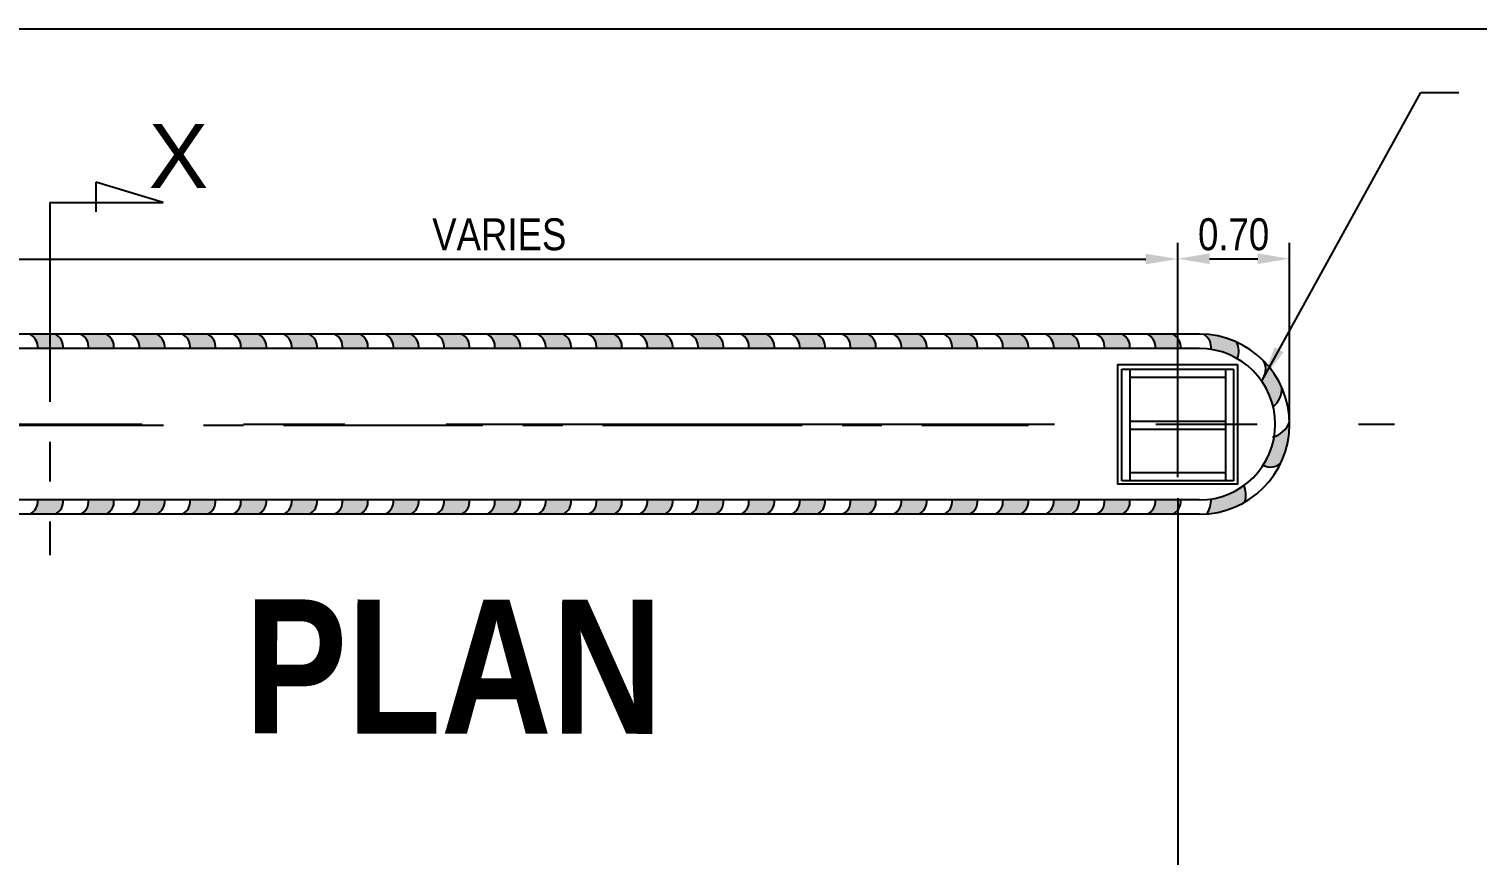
# Model space of a CAD drawing. Header units: millimetres. Extents: x 2148 to 2681, y 758 to 986.
# Drawn here: x 2252.55 to 2261.62, y 774.01 to 779.19 of the extents above; entities that cross this region are included whole.
import ezdxf

# ---------------------------------------------------------------- set-up
doc = ezdxf.new("R2010")
doc.units = ezdxf.units.MM
doc.linetypes.add('CENTER', pattern=[2, 1.25, -0.25, 0.25, -0.25])
doc.linetypes.add('CENTER2', pattern=[28.575, 19.05, -3.175, 3.175, -3.175])
for name, color, linetype in [('4', 4, 'Continuous'), ('4CO', 4, 'Continuous'), ('cladding', 2, 'Continuous'), ('COL-IN', 2, 'Continuous'), ('D', 1, 'Continuous'), ('FIXTURE', 1, 'Continuous'), ('S_GRID LINES', 252, 'Continuous')]:
    doc.layers.add(name, color=color, linetype=linetype)
doc.styles.add('ARIAL', font='arial.ttf')
doc.styles.add('ARIALNW', font='ARIALN.TTF')
doc.styles.add('ROMANT', font='romant__.ttf')
doc.dimstyles.new('DIM 100', dxfattribs={"dimtxt": 0.2, "dimasz": 0.2, "dimexe": 0.1, "dimexo": 0, "dimgap": 0.05, "dimtad": 1, "dimzin": 0, "dimdsep": 46, "dimtxsty": 'ARIALNW', "dimcen": 0.09, "dimclrd": 6, "dimclre": 6, "dimclrt": 13, "dimadec": 0, "dimazin": 0, "dimtfac": 1, "dimtofl": 0, "dimtmove": 2, "dimatfit": 3, "dimfxl": 1, "dimtolj": 1, "dimtzin": 0, "dimarcsym": 0})
doc.dimstyles.new('DIM 200', dxfattribs={"dimtxt": 0.36, "dimasz": 0.35, "dimexe": 0.1, "dimexo": 0, "dimgap": 0.08, "dimtad": 1, "dimlfac": 2, "dimrnd": 0.005, "dimzin": 1, "dimdsep": 46, "dimtxsty": 'ARIALNW', "dimcen": 0.09, "dimclrd": 6, "dimclre": 6, "dimclrt": 13, "dimadec": 0, "dimazin": 0, "dimtfac": 1, "dimtofl": 0, "dimtmove": 2, "dimatfit": 3, "dimfxl": 1, "dimtolj": 1, "dimtzin": 0, "dimarcsym": 0})

# ---------------------------------------------------------------- blocks, each defined once
blk = doc.blocks.new('*D2440')
at = {"layer": 'Defpoints', "color": 0, "transparency": 16777216}
for p in [(2259.742, 777.7498), (2251.242, 776.3833, 0), (2259.742, 776.3833, 0)]:
    blk.add_point(p, dxfattribs=at)
at = {"layer": 'FIXTURE', "color": 6, "lineweight": -2, "transparency": 16777216}
for p, q in [((2251.242, 776.3833), (2251.242, 777.8498)), ((2259.742, 776.3833), (2259.742, 777.8498)), ((2251.442, 777.7498), (2259.542, 777.7498))]:
    blk.add_line(p, q, dxfattribs=at)
at = {"layer": 'FIXTURE', "color": 6, "transparency": 16777216}
for points in [[(2251.442, 777.7831), (2251.442, 777.7165), (2251.242, 777.7498)], [(2259.542, 777.7831), (2259.542, 777.7165), (2259.742, 777.7498)]]:
    blk.add_solid(points, dxfattribs=at)
at = {"layer": 'FIXTURE', "color": 13, "transparency": 16777216, "insert": (2255.492, 777.9033), "char_height": 0.2, "attachment_point": 5, "style": 'ARIALNW'}
blk.add_mtext('\\A1;VARIES', dxfattribs=at)
blk = doc.blocks.new('*D2442')
at = {"layer": 'Defpoints', "color": 0, "transparency": 16777216}
for p in [(2260.4433, 777.7516), (2259.742, 777.2789, 0), (2260.4433, 776.7098, 0)]:
    blk.add_point(p, dxfattribs=at)
at = {"layer": 'FIXTURE', "color": 6, "lineweight": -2, "transparency": 16777216}
for p, q in [((2259.742, 777.2789), (2259.742, 777.8516)), ((2260.4433, 776.7098), (2260.4433, 777.8516)), ((2259.942, 777.7516), (2260.2433, 777.7516))]:
    blk.add_line(p, q, dxfattribs=at)
at = {"layer": 'FIXTURE', "color": 6, "transparency": 16777216}
for points in [[(2259.942, 777.7849), (2259.942, 777.7183), (2259.742, 777.7516)], [(2260.2433, 777.7849), (2260.2433, 777.7183), (2260.4433, 777.7516)]]:
    blk.add_solid(points, dxfattribs=at)
at = {"layer": 'FIXTURE', "color": 13, "transparency": 16777216, "insert": (2260.0926, 777.9037), "char_height": 0.2, "attachment_point": 5, "style": 'ARIALNW'}
blk.add_mtext('\\A1;0.70', dxfattribs=at)

msp = doc.modelspace()

# ---------------------------------------------------------------- hatches: boundary and pattern name
at = {"layer": 'FIXTURE'}
h = msp.add_hatch(dxfattribs=at)
h.set_pattern_fill('DOTS', color=256, scale=0.001, angle=35, style=0)
h.set_pattern_definition([(325, (-865.553927, 1963.2539677), (-0.00026035065755, -0.0017556801667), [0, -0.0015875])])
h.paths.add_polyline_path([(2252.7595403, 777.1888723), (2252.6004135, 777.1888723, 0.322111354), (2252.5491295, 777.2788723), (2252.7082563, 777.2788723, -0.322111354)])
h = msp.add_hatch(dxfattribs=at)
h.set_pattern_fill('DOTS', color=256, scale=0.001, angle=35, style=0)
h.set_pattern_definition([(325, (-865.2356734, 1963.2539677), (-0.00026035065755, -0.0017556801667), [0, -0.0015875])])
h.paths.add_polyline_path([(2253.0777939, 777.1888723), (2252.9186671, 777.1888723, 0.322111354), (2252.8673831, 777.2788723), (2253.02651, 777.2788723, -0.322111354)])
h = msp.add_hatch(dxfattribs=at)
h.set_pattern_fill('DOTS', color=256, scale=0.001, angle=35, style=0)
h.set_pattern_definition([(325, (-864.9174198, 1963.2539677), (-0.00026035065755, -0.0017556801667), [0, -0.0015875])])
h.paths.add_polyline_path([(2253.3960476, 777.1888723), (2253.2369208, 777.1888723, 0.322111354), (2253.1856368, 777.2788723), (2253.3447636, 777.2788723, -0.322111354)])
h = msp.add_hatch(dxfattribs=at)
h.set_pattern_fill('DOTS', color=256, scale=0.001, angle=35, style=0)
h.set_pattern_definition([(325, (-864.5991662, 1963.2539677), (-0.00026035065755, -0.0017556801667), [0, -0.0015875])])
h.paths.add_polyline_path([(2253.7143012, 777.1888723), (2253.5551744, 777.1888723, 0.322111354), (2253.5038904, 777.2788723), (2253.6630172, 777.2788723, -0.322111354)])
h = msp.add_hatch(dxfattribs=at)
h.set_pattern_fill('DOTS', color=256, scale=0.001, angle=35, style=0)
h.set_pattern_definition([(325, (-864.2809126, 1963.2539677), (-0.00026035065755, -0.0017556801667), [0, -0.0015875])])
h.paths.add_polyline_path([(2254.0325548, 777.1888723), (2253.873428, 777.1888723, 0.322111354), (2253.822144, 777.2788723), (2253.9812708, 777.2788723, -0.322111354)])
h = msp.add_hatch(dxfattribs=at)
h.set_pattern_fill('DOTS', color=256, scale=0.001, angle=35, style=0)
h.set_pattern_definition([(325, (-863.962659, 1963.2539677), (-0.00026035065755, -0.0017556801667), [0, -0.0015875])])
h.paths.add_polyline_path([(2254.3508084, 777.1888723), (2254.1916816, 777.1888723, 0.322111354), (2254.1403976, 777.2788723), (2254.2995244, 777.2788723, -0.322111354)])
h = msp.add_hatch(dxfattribs=at)
h.set_pattern_fill('DOTS', color=256, scale=0.001, angle=35, style=0)
h.set_pattern_definition([(325, (-863.6444053, 1963.2539677), (-0.00026035065755, -0.0017556801667), [0, -0.0015875])])
h.paths.add_polyline_path([(2254.669062, 777.1888723), (2254.5099352, 777.1888723, 0.322111354), (2254.4586512, 777.2788723), (2254.6177781, 777.2788723, -0.322111354)])
h = msp.add_hatch(dxfattribs=at)
h.set_pattern_fill('DOTS', color=256, scale=0.001, angle=35, style=0)
h.set_pattern_definition([(325, (-863.3261517, 1963.2539677), (-0.00026035065755, -0.0017556801667), [0, -0.0015875])])
h.paths.add_polyline_path([(2254.9873157, 777.1888723), (2254.8281889, 777.1888723, 0.322111354), (2254.7769049, 777.2788723), (2254.9360317, 777.2788723, -0.322111354)])
h = msp.add_hatch(dxfattribs=at)
h.set_pattern_fill('DOTS', color=256, scale=0.001, angle=35, style=0)
h.set_pattern_definition([(325, (-863.007898, 1963.2539677), (-0.00026035065755, -0.0017556801667), [0, -0.0015875])])
h.paths.add_polyline_path([(2255.3055693, 777.1888723), (2255.1464425, 777.1888723, 0.322111354), (2255.0951585, 777.2788723), (2255.2542853, 777.2788723, -0.322111354)])
h = msp.add_hatch(dxfattribs=at)
h.set_pattern_fill('DOTS', color=256, scale=0.001, angle=35, style=0)
h.set_pattern_definition([(325, (-862.6896445, 1963.2539677), (-0.00026035065755, -0.0017556801667), [0, -0.0015875])])
h.paths.add_polyline_path([(2255.6238229, 777.1888723), (2255.4646961, 777.1888723, 0.322111354), (2255.4134121, 777.2788723), (2255.5725389, 777.2788723, -0.322111354)])
h = msp.add_hatch(dxfattribs=at)
h.set_pattern_fill('DOTS', color=256, scale=0.001, angle=35, style=0)
h.set_pattern_definition([(325, (-862.3713908, 1963.2539677), (-0.00026035065755, -0.0017556801667), [0, -0.0015875])])
h.paths.add_polyline_path([(2255.9420765, 777.1888723), (2255.7829497, 777.1888723, 0.322111354), (2255.7316657, 777.2788723), (2255.8907925, 777.2788723, -0.322111354)])
h = msp.add_hatch(dxfattribs=at)
h.set_pattern_fill('DOTS', color=256, scale=0.001, angle=35, style=0)
h.set_pattern_definition([(325, (-862.0531372, 1963.2539677), (-0.00026035065755, -0.0017556801667), [0, -0.0015875])])
h.paths.add_polyline_path([(2256.2603302, 777.1888723), (2256.1012033, 777.1888723, 0.322111354), (2256.0499194, 777.2788723), (2256.2090462, 777.2788723, -0.322111354)])
h = msp.add_hatch(dxfattribs=at)
h.set_pattern_fill('DOTS', color=256, scale=0.001, angle=35, style=0)
h.set_pattern_definition([(325, (-861.7348836, 1963.2539677), (-0.00026035065755, -0.0017556801667), [0, -0.0015875])])
h.paths.add_polyline_path([(2256.5785838, 777.1888723), (2256.419457, 777.1888723, 0.322111354), (2256.368173, 777.2788723), (2256.5272998, 777.2788723, -0.322111354)])
h = msp.add_hatch(dxfattribs=at)
h.set_pattern_fill('DOTS', color=256, scale=0.001, angle=35, style=0)
h.set_pattern_definition([(325, (-861.41663, 1963.2539677), (-0.00026035065755, -0.0017556801667), [0, -0.0015875])])
h.paths.add_polyline_path([(2256.8968374, 777.1888723), (2256.7377106, 777.1888723, 0.322111354), (2256.6864266, 777.2788723), (2256.8455534, 777.2788723, -0.322111354)])
h = msp.add_hatch(dxfattribs=at)
h.set_pattern_fill('DOTS', color=256, scale=0.001, angle=35, style=0)
h.set_pattern_definition([(325, (-861.0983763, 1963.2539677), (-0.00026035065755, -0.0017556801667), [0, -0.0015875])])
h.paths.add_polyline_path([(2257.215091, 777.1888723), (2257.0559642, 777.1888723, 0.322111354), (2257.0046802, 777.2788723), (2257.163807, 777.2788723, -0.322111354)])
h = msp.add_hatch(dxfattribs=at)
h.set_pattern_fill('DOTS', color=256, scale=0.001, angle=35, style=0)
h.set_pattern_definition([(325, (-860.7801227, 1963.2539677), (-0.00026035065755, -0.0017556801667), [0, -0.0015875])])
h.paths.add_polyline_path([(2257.5333446, 777.1888723), (2257.3742178, 777.1888723, 0.322111354), (2257.3229338, 777.2788723), (2257.4820606, 777.2788723, -0.322111354)])
h = msp.add_hatch(dxfattribs=at)
h.set_pattern_fill('DOTS', color=256, scale=0.001, angle=35, style=0)
h.set_pattern_definition([(325, (-860.4618691, 1963.2539677), (-0.00026035065755, -0.0017556801667), [0, -0.0015875])])
h.paths.add_polyline_path([(2257.8515983, 777.1888723), (2257.6924714, 777.1888723, 0.322111354), (2257.6411875, 777.2788723), (2257.8003143, 777.2788723, -0.322111354)])
h = msp.add_hatch(dxfattribs=at)
h.set_pattern_fill('DOTS', color=256, scale=0.001, angle=35, style=0)
h.set_pattern_definition([(325, (-860.1436155, 1963.2539677), (-0.00026035065755, -0.0017556801667), [0, -0.0015875])])
h.paths.add_polyline_path([(2258.1698519, 777.1888723), (2258.0107251, 777.1888723, 0.322111354), (2257.9594411, 777.2788723), (2258.1185679, 777.2788723, -0.322111354)])
h = msp.add_hatch(dxfattribs=at)
h.set_pattern_fill('DOTS', color=256, scale=0.001, angle=35, style=0)
h.set_pattern_definition([(325, (-859.8253619, 1963.2539677), (-0.00026035065755, -0.0017556801667), [0, -0.0015875])])
h.paths.add_polyline_path([(2258.4881055, 777.1888723), (2258.3289787, 777.1888723, 0.322111354), (2258.2776947, 777.2788723), (2258.4368215, 777.2788723, -0.322111354)])
h = msp.add_hatch(dxfattribs=at)
h.set_pattern_fill('DOTS', color=256, scale=0.001, angle=35, style=0)
h.set_pattern_definition([(325, (-859.5071082, 1963.2539677), (-0.00026035065755, -0.0017556801667), [0, -0.0015875])])
h.paths.add_polyline_path([(2258.8063591, 777.1888723), (2258.6472323, 777.1888723, 0.322111354), (2258.5959483, 777.2788723), (2258.7550751, 777.2788723, -0.322111354)])
h = msp.add_hatch(dxfattribs=at)
h.set_pattern_fill('DOTS', color=256, scale=0.001, angle=35, style=0)
h.set_pattern_definition([(325, (-859.1888546, 1963.2539677), (-0.00026035065755, -0.0017556801667), [0, -0.0015875])])
h.paths.add_polyline_path([(2259.1246127, 777.1888723), (2258.9654859, 777.1888723, 0.322111354), (2258.9142019, 777.2788723), (2259.0733288, 777.2788723, -0.322111354)])
h = msp.add_hatch(dxfattribs=at)
h.set_pattern_fill('DOTS', color=256, scale=0.001, angle=35, style=0)
h.set_pattern_definition([(325, (-858.870601, 1963.2539677), (-0.00026035065755, -0.0017556801667), [0, -0.0015875])])
h.paths.add_polyline_path([(2259.4428664, 777.1888723), (2259.2837396, 777.1888723, 0.322111354), (2259.2324556, 777.2788723), (2259.3915824, 777.2788723, -0.322111354)])
h = msp.add_hatch(dxfattribs=at)
h.set_pattern_fill('DOTS', color=256, scale=0.001, angle=35, style=0)
h.set_pattern_definition([(325, (-858.5523474, 1963.2539677), (-0.00026035065755, -0.0017556801667), [0, -0.0015875])])
h.paths.add_polyline_path([(2259.76112, 777.1888723), (2259.6019932, 777.1888723, 0.322111354), (2259.5507092, 777.2788723), (2259.709836, 777.2788723, -0.322111354)])
h = msp.add_hatch(dxfattribs=at)
h.set_pattern_fill('DOTS', color=256, scale=0.001, angle=35, style=0)
h.set_pattern_definition([(35, (-866.302841, -410.0944819), (-0.00026035065755, 0.0017556801667), [0, -0.0015875])])
h.paths.add_polyline_path([(2260.0204032, 777.2608573), (2259.956359, 777.273538), (2259.9055937, 777.2782429), (2259.9329952, 777.2543032), (2259.9447643, 777.2334762), (2259.9511708, 777.2002047), (2259.9496153, 777.1835816, -0.106566514), (2260.1154953, 777.1268845), (2260.1232138, 777.1520976), (2260.1240539, 777.1900324), (2260.1114554, 777.2287528), (2260.0705473, 777.2453535)])
h = msp.add_hatch(dxfattribs=at)
h.set_pattern_fill('DOTS', color=256, scale=0.001, angle=35, style=0)
h.set_pattern_definition([(35, (-867.0018503, -409.8249674), (-0.00026035065755, 0.0017556801667), [0, -0.0015875])])
h.paths.add_polyline_path([(2260.3585336, 777.0120112), (2260.3244247, 777.061005), (2260.2802681, 777.1113092), (2260.2921589, 777.0755603), (2260.2893516, 777.0284325), (2260.2673908, 776.9866083, -0.114634), (2260.3405278, 776.8239922), (2260.3750006, 776.8630615), (2260.3903027, 776.9001379), (2260.3941611, 776.9448704)])
h = msp.add_hatch(dxfattribs=at)
h.set_pattern_fill('DOTS', color=256, scale=0.001, angle=35, style=0)
h.set_pattern_definition([(35, (-867.0018503, -409.8249674), (-0.00026035065755, 0.0017556801667), [0, -0.0015875])])
h.paths.add_polyline_path([(2260.4146136, 776.5368), (2260.4368764, 776.6294659), (2260.4432997, 776.7296786), (2260.4194972, 776.686885), (2260.3869378, 776.6563972), (2260.3461759, 776.6365054, -0.118165494), (2260.2782389, 776.4588024), (2260.315805, 776.4465862), (2260.356918, 776.4518173), (2260.3880787, 776.4709822)])
h = msp.add_hatch(dxfattribs=at)
h.set_pattern_fill('DOTS', color=256, scale=0.001, angle=35, style=0)
h.set_pattern_definition([(35, (-867.0018503, -409.8249674), (-0.00026035065755, 0.0017556801667), [0, -0.0015875])])
h.paths.add_polyline_path([(2260.1342812, 776.2111907), (2260.1635763, 776.2271582), (2260.1688961, 776.2692027), (2260.1630228, 776.3133434), (2260.1573979, 776.3304378, -0.097170491), (2259.9507824, 776.245596), (2259.9489836, 776.2124766), (2259.9415902, 776.1855557), (2259.9231759, 776.1518638), (2259.9772067, 776.1587476), (2260.0591021, 776.1796543)])
h = msp.add_hatch(dxfattribs=at)
h.set_pattern_fill('DOTS', color=256, scale=0.001, angle=35, style=0)
h.set_pattern_definition([(35, (-865.553927, -409.8249674), (-0.00026035065755, 0.0017556801667), [0, -0.0015875])])
h.paths.add_polyline_path([(2252.7595403, 776.240128), (2252.6004135, 776.240128, -0.322111354), (2252.5491295, 776.150128), (2252.7082563, 776.150128, 0.322111354)])
h = msp.add_hatch(dxfattribs=at)
h.set_pattern_fill('DOTS', color=256, scale=0.001, angle=35, style=0)
h.set_pattern_definition([(35, (-865.2356734, -409.8249674), (-0.00026035065755, 0.0017556801667), [0, -0.0015875])])
h.paths.add_polyline_path([(2253.0777939, 776.240128), (2252.9186671, 776.240128, -0.322111354), (2252.8673831, 776.150128), (2253.02651, 776.150128, 0.322111354)])
h = msp.add_hatch(dxfattribs=at)
h.set_pattern_fill('DOTS', color=256, scale=0.001, angle=35, style=0)
h.set_pattern_definition([(35, (-864.9174198, -409.8249674), (-0.00026035065755, 0.0017556801667), [0, -0.0015875])])
h.paths.add_polyline_path([(2253.3960476, 776.240128), (2253.2369208, 776.240128, -0.322111354), (2253.1856368, 776.150128), (2253.3447636, 776.150128, 0.322111354)])
h = msp.add_hatch(dxfattribs=at)
h.set_pattern_fill('DOTS', color=256, scale=0.001, angle=35, style=0)
h.set_pattern_definition([(35, (-864.5991662, -409.8249674), (-0.00026035065755, 0.0017556801667), [0, -0.0015875])])
h.paths.add_polyline_path([(2253.7143012, 776.240128), (2253.5551744, 776.240128, -0.322111354), (2253.5038904, 776.150128), (2253.6630172, 776.150128, 0.322111354)])
h = msp.add_hatch(dxfattribs=at)
h.set_pattern_fill('DOTS', color=256, scale=0.001, angle=35, style=0)
h.set_pattern_definition([(35, (-864.2809126, -409.8249674), (-0.00026035065755, 0.0017556801667), [0, -0.0015875])])
h.paths.add_polyline_path([(2254.0325548, 776.240128), (2253.873428, 776.240128, -0.322111354), (2253.822144, 776.150128), (2253.9812708, 776.150128, 0.322111354)])
h = msp.add_hatch(dxfattribs=at)
h.set_pattern_fill('DOTS', color=256, scale=0.001, angle=35, style=0)
h.set_pattern_definition([(35, (-863.962659, -409.8249674), (-0.00026035065755, 0.0017556801667), [0, -0.0015875])])
h.paths.add_polyline_path([(2254.3508084, 776.240128), (2254.1916816, 776.240128, -0.322111354), (2254.1403976, 776.150128), (2254.2995244, 776.150128, 0.322111354)])
h = msp.add_hatch(dxfattribs=at)
h.set_pattern_fill('DOTS', color=256, scale=0.001, angle=35, style=0)
h.set_pattern_definition([(35, (-863.6444053, -409.8249674), (-0.00026035065755, 0.0017556801667), [0, -0.0015875])])
h.paths.add_polyline_path([(2254.669062, 776.240128), (2254.5099352, 776.240128, -0.322111354), (2254.4586512, 776.150128), (2254.6177781, 776.150128, 0.322111354)])
h = msp.add_hatch(dxfattribs=at)
h.set_pattern_fill('DOTS', color=256, scale=0.001, angle=35, style=0)
h.set_pattern_definition([(35, (-863.3261517, -409.8249674), (-0.00026035065755, 0.0017556801667), [0, -0.0015875])])
h.paths.add_polyline_path([(2254.9873157, 776.240128), (2254.8281889, 776.240128, -0.322111354), (2254.7769049, 776.150128), (2254.9360317, 776.150128, 0.322111354)])
h = msp.add_hatch(dxfattribs=at)
h.set_pattern_fill('DOTS', color=256, scale=0.001, angle=35, style=0)
h.set_pattern_definition([(35, (-863.007898, -409.8249674), (-0.00026035065755, 0.0017556801667), [0, -0.0015875])])
h.paths.add_polyline_path([(2255.3055693, 776.240128), (2255.1464425, 776.240128, -0.322111354), (2255.0951585, 776.150128), (2255.2542853, 776.150128, 0.322111354)])
h = msp.add_hatch(dxfattribs=at)
h.set_pattern_fill('DOTS', color=256, scale=0.001, angle=35, style=0)
h.set_pattern_definition([(35, (-862.6896445, -409.8249674), (-0.00026035065755, 0.0017556801667), [0, -0.0015875])])
h.paths.add_polyline_path([(2255.6238229, 776.240128), (2255.4646961, 776.240128, -0.322111354), (2255.4134121, 776.150128), (2255.5725389, 776.150128, 0.322111354)])
h = msp.add_hatch(dxfattribs=at)
h.set_pattern_fill('DOTS', color=256, scale=0.001, angle=35, style=0)
h.set_pattern_definition([(35, (-862.3713908, -409.8249674), (-0.00026035065755, 0.0017556801667), [0, -0.0015875])])
h.paths.add_polyline_path([(2255.9420765, 776.240128), (2255.7829497, 776.240128, -0.322111354), (2255.7316657, 776.150128), (2255.8907925, 776.150128, 0.322111354)])
h = msp.add_hatch(dxfattribs=at)
h.set_pattern_fill('DOTS', color=256, scale=0.001, angle=35, style=0)
h.set_pattern_definition([(35, (-862.0531372, -409.8249674), (-0.00026035065755, 0.0017556801667), [0, -0.0015875])])
h.paths.add_polyline_path([(2256.2603302, 776.240128), (2256.1012033, 776.240128, -0.322111354), (2256.0499194, 776.150128), (2256.2090462, 776.150128, 0.322111354)])
h = msp.add_hatch(dxfattribs=at)
h.set_pattern_fill('DOTS', color=256, scale=0.001, angle=35, style=0)
h.set_pattern_definition([(35, (-861.7348836, -409.8249674), (-0.00026035065755, 0.0017556801667), [0, -0.0015875])])
h.paths.add_polyline_path([(2256.5785838, 776.240128), (2256.419457, 776.240128, -0.322111354), (2256.368173, 776.150128), (2256.5272998, 776.150128, 0.322111354)])
h = msp.add_hatch(dxfattribs=at)
h.set_pattern_fill('DOTS', color=256, scale=0.001, angle=35, style=0)
h.set_pattern_definition([(35, (-861.41663, -409.8249674), (-0.00026035065755, 0.0017556801667), [0, -0.0015875])])
h.paths.add_polyline_path([(2256.8968374, 776.240128), (2256.7377106, 776.240128, -0.322111354), (2256.6864266, 776.150128), (2256.8455534, 776.150128, 0.322111354)])
h = msp.add_hatch(dxfattribs=at)
h.set_pattern_fill('DOTS', color=256, scale=0.001, angle=35, style=0)
h.set_pattern_definition([(35, (-861.0983763, -409.8249674), (-0.00026035065755, 0.0017556801667), [0, -0.0015875])])
h.paths.add_polyline_path([(2257.215091, 776.240128), (2257.0559642, 776.240128, -0.322111354), (2257.0046802, 776.150128), (2257.163807, 776.150128, 0.322111354)])
h = msp.add_hatch(dxfattribs=at)
h.set_pattern_fill('DOTS', color=256, scale=0.001, angle=35, style=0)
h.set_pattern_definition([(35, (-860.7801227, -409.8249674), (-0.00026035065755, 0.0017556801667), [0, -0.0015875])])
h.paths.add_polyline_path([(2257.5333446, 776.240128), (2257.3742178, 776.240128, -0.322111354), (2257.3229338, 776.150128), (2257.4820606, 776.150128, 0.322111354)])
h = msp.add_hatch(dxfattribs=at)
h.set_pattern_fill('DOTS', color=256, scale=0.001, angle=35, style=0)
h.set_pattern_definition([(35, (-860.4618691, -409.8249674), (-0.00026035065755, 0.0017556801667), [0, -0.0015875])])
h.paths.add_polyline_path([(2257.8515983, 776.240128), (2257.6924714, 776.240128, -0.322111354), (2257.6411875, 776.150128), (2257.8003143, 776.150128, 0.322111354)])
h = msp.add_hatch(dxfattribs=at)
h.set_pattern_fill('DOTS', color=256, scale=0.001, angle=35, style=0)
h.set_pattern_definition([(35, (-860.1436155, -409.8249674), (-0.00026035065755, 0.0017556801667), [0, -0.0015875])])
h.paths.add_polyline_path([(2258.1698519, 776.240128), (2258.0107251, 776.240128, -0.322111354), (2257.9594411, 776.150128), (2258.1185679, 776.150128, 0.322111354)])
h = msp.add_hatch(dxfattribs=at)
h.set_pattern_fill('DOTS', color=256, scale=0.001, angle=35, style=0)
h.set_pattern_definition([(35, (-859.8253619, -409.8249674), (-0.00026035065755, 0.0017556801667), [0, -0.0015875])])
h.paths.add_polyline_path([(2258.4881055, 776.240128), (2258.3289787, 776.240128, -0.322111354), (2258.2776947, 776.150128), (2258.4368215, 776.150128, 0.322111354)])
h = msp.add_hatch(dxfattribs=at)
h.set_pattern_fill('DOTS', color=256, scale=0.001, angle=35, style=0)
h.set_pattern_definition([(35, (-859.5071082, -409.8249674), (-0.00026035065755, 0.0017556801667), [0, -0.0015875])])
h.paths.add_polyline_path([(2258.8063591, 776.240128), (2258.6472323, 776.240128, -0.322111354), (2258.5959483, 776.150128), (2258.7550751, 776.150128, 0.322111354)])
h = msp.add_hatch(dxfattribs=at)
h.set_pattern_fill('DOTS', color=256, scale=0.001, angle=35, style=0)
h.set_pattern_definition([(35, (-859.1888546, -409.8249674), (-0.00026035065755, 0.0017556801667), [0, -0.0015875])])
h.paths.add_polyline_path([(2259.1246127, 776.240128), (2258.9654859, 776.240128, -0.322111354), (2258.9142019, 776.150128), (2259.0733288, 776.150128, 0.322111354)])
h = msp.add_hatch(dxfattribs=at)
h.set_pattern_fill('DOTS', color=256, scale=0.001, angle=35, style=0)
h.set_pattern_definition([(35, (-858.870601, -409.8249674), (-0.00026035065755, 0.0017556801667), [0, -0.0015875])])
h.paths.add_polyline_path([(2259.4428664, 776.240128), (2259.2837396, 776.240128, -0.322111354), (2259.2324556, 776.150128), (2259.3915824, 776.150128, 0.322111354)])
h = msp.add_hatch(dxfattribs=at)
h.set_pattern_fill('DOTS', color=256, scale=0.001, angle=35, style=0)
h.set_pattern_definition([(35, (-858.5523474, -409.8249674), (-0.00026035065755, 0.0017556801667), [0, -0.0015875])])
h.paths.add_polyline_path([(2259.76112, 776.240128), (2259.6019932, 776.240128, -0.322111354), (2259.5507092, 776.150128), (2259.709836, 776.150128, 0.322111354)])

# ---------------------------------------------------------------- linework, layer by layer
at = {"layer": '4'}
msp.add_line((2247.8451459, 779.1916306, 0), (2272.8500187, 779.1916306, 0), dxfattribs=at)
at = {"layer": '4', "linetype": 'CENTER'}
for p, q in [((2252.9638377, 778.2323736, 0), (2252.9638377, 778.0462192, 0)), ((2252.6764923, 778.104929, 0), (2252.6764923, 775.8943653, 0)), ((2252.6764923, 778.104929, 0), (2253.3856245, 778.104929, 0)), ((2250.1392209, 776.7094241, 0), (2258.8073809, 776.7094241, 0))]:
    msp.add_line(p, q, dxfattribs=at)
at = {"layer": '4', "linetype": 'CENTER', "elevation": 0}
msp.add_lwpolyline([(2253.3856245, 778.104929), (2252.9638377, 778.2323736)], dxfattribs=at)
at = {"layer": 'cladding', "elevation": 0}
msp.add_lwpolyline([(2260.1169758, 777.0895002), (2260.1169758, 776.3395002), (2259.3669758, 776.3395002), (2259.3669758, 777.0895002)], close=True, dxfattribs=at)
at = {"layer": 'COL-IN'}
for p, q in [((2259.3919758, 776.3594241, 0), (2259.3919758, 777.0594241, 0)), ((2259.3919758, 777.0594241, 0), (2260.0919758, 777.0594241, 0)), ((2259.4419758, 777.0594241, 0), (2259.4419758, 776.3594241, 0)), ((2259.4419758, 777.0094241, 0), (2260.0419758, 777.0094241, 0)), ((2260.0419758, 777.0594241, 0), (2260.0419758, 776.3594241, 0)), ((2260.0919758, 777.0594241, 0), (2260.0919758, 776.3594241, 0)), ((2259.4419758, 776.7344241, 0), (2260.0419758, 776.7344241, 0)), ((2259.4419758, 776.6844241, 0), (2260.0419758, 776.6844241, 0)), ((2260.0419758, 776.4094241, 0), (2259.4419758, 776.4094241, 0)), ((2260.0919758, 776.3594241, 0), (2259.3919758, 776.3594241, 0))]:
    msp.add_line(p, q, dxfattribs=at)
at = {"layer": 'D', "ltscale": 0.5}
for p, q in [((2259.8789472, 777.2788723, 0), (2251.102384, 777.2788723, 0)), ((2259.8789648, 777.1888723, 0), (2251.1022746, 777.1888723, 0)), ((2259.8789648, 776.240128, 0), (2251.1022746, 776.240128, 0)), ((2259.8789472, 776.150128, 0), (2251.102384, 776.150128, 0))]:
    msp.add_line(p, q, dxfattribs=at)
for centre, radius, start, end in [((2259.8789472, 776.7145002, 0), 0.5643721, 270, 90), ((2259.8789648, 776.7145002, 0.0000005), 0.4743721, 270.0000001, 90.0000001)]:
    msp.add_arc(centre, radius, start, end, dxfattribs=at)
at = {"layer": 'FIXTURE'}
for centre, radius, start, end in [((2252.5121674, 777.1981991, 0), 0.0887376, 353.96676984, 65.38412619), ((2252.6712942, 777.1981991, 0), 0.0887376, 353.96676984, 65.38412619), ((2252.830421, 777.1981991, 0), 0.0887376, 353.96676984, 65.38412619), ((2252.9895478, 777.1981991, 0), 0.0887376, 353.96676984, 65.38412619), ((2253.1486747, 777.1981991, 0), 0.0887376, 353.96676984, 65.38412619), ((2253.3078015, 777.1981991, 0), 0.0887376, 353.96676984, 65.38412619), ((2253.4669283, 777.1981991, 0), 0.0887376, 353.96676984, 65.38412619), ((2253.6260551, 777.1981991, 0), 0.0887376, 353.96676984, 65.38412619), ((2253.7851819, 777.1981991, 0), 0.0887376, 353.96676984, 65.38412619), ((2253.9443087, 777.1981991, 0), 0.0887376, 353.96676984, 65.38412619), ((2254.1034355, 777.1981991, 0), 0.0887376, 353.96676984, 65.38412619), ((2254.2625623, 777.1981991, 0), 0.0887376, 353.96676984, 65.38412619), ((2254.4216891, 777.1981991, 0), 0.0887376, 353.96676984, 65.38412619), ((2254.5808159, 777.1981991, 0), 0.0887376, 353.96676984, 65.38412619), ((2254.7399428, 777.1981991, 0), 0.0887376, 353.96676984, 65.38412619), ((2254.8990696, 777.1981991, 0), 0.0887376, 353.96676984, 65.38412619), ((2255.0581964, 777.1981991, 0), 0.0887376, 353.96676984, 65.38412619), ((2255.2173232, 777.1981991, 0), 0.0887376, 353.96676984, 65.38412619), ((2255.37645, 777.1981991, 0), 0.0887376, 353.96676984, 65.38412619), ((2255.5355768, 777.1981991, 0), 0.0887376, 353.96676984, 65.38412619), ((2255.6947036, 777.1981991, 0), 0.0887376, 353.96676984, 65.38412619), ((2255.8538304, 777.1981991, 0), 0.0887376, 353.96676984, 65.38412619), ((2256.0129572, 777.1981991, 0), 0.0887376, 353.96676984, 65.38412619), ((2256.1720841, 777.1981991, 0), 0.0887376, 353.96676984, 65.38412619), ((2256.3312109, 777.1981991, 0), 0.0887376, 353.96676984, 65.38412619), ((2256.4903377, 777.1981991, 0), 0.0887376, 353.96676984, 65.38412619), ((2256.6494645, 777.1981991, 0), 0.0887376, 353.96676984, 65.38412619), ((2256.8085913, 777.1981991, 0), 0.0887376, 353.96676984, 65.38412619), ((2256.9677181, 777.1981991, 0), 0.0887376, 353.96676984, 65.38412619), ((2257.1268449, 777.1981991, 0), 0.0887376, 353.96676984, 65.38412619), ((2257.2859717, 777.1981991, 0), 0.0887376, 353.96676984, 65.38412619), ((2257.4450985, 777.1981991, 0), 0.0887376, 353.96676984, 65.38412619), ((2257.6042253, 777.1981991, 0), 0.0887376, 353.96676984, 65.38412619), ((2257.7633522, 777.1981991, 0), 0.0887376, 353.96676984, 65.38412619), ((2257.922479, 777.1981991, 0), 0.0887376, 353.96676984, 65.38412619), ((2258.0816058, 777.1981991, 0), 0.0887376, 353.96676984, 65.38412619), ((2258.2407326, 777.1981991, 0), 0.0887376, 353.96676984, 65.38412619), ((2258.3998594, 777.1981991, 0), 0.0887376, 353.96676984, 65.38412619), ((2258.5589862, 777.1981991, 0), 0.0887376, 353.96676984, 65.38412619), ((2258.718113, 777.1981991, 0), 0.0887376, 353.96676984, 65.38412619), ((2258.8772398, 777.1981991, 0), 0.0887376, 353.96676984, 65.38412619), ((2259.0363666, 777.1981991, 0), 0.0887376, 353.96676984, 65.38412619), ((2259.1954934, 777.1981991, 0), 0.0887376, 353.96676984, 65.38412619), ((2259.3546203, 777.1981991, 0), 0.0887376, 353.96676984, 65.38412619), ((2259.5137471, 777.1981991, 0), 0.0887376, 353.96676984, 65.38412619), ((2259.6728739, 777.1981991, 0), 0.0887376, 353.96676984, 65.38412619), ((2259.8615729, 777.2002047, 0.0000001), 0.0895979, 349.30798221, 60.57296236), ((2260.0078398, 777.1736294, -0.0000001), 0.117366, 336.52910174, 28.01293535), ((2260.1812434, 777.0585197, -0.0000001), 0.1122169, 320.14659562, 28.06183687), ((2260.2548235, 776.9343565, -0.0000001), 0.1397337, 307.83140558, 4.31514275), ((2260.3009849, 776.7808201, 0), 0.1512248, 283.30919548, 340.23388274), ((2260.3249785, 776.5386637, -0.0000001), 0.0925333, 239.66124993, 312.99370965), ((2260.0000885, 776.2692027, 0), 0.1688075, 345.5776683, 22.76480137), ((2252.5121674, 776.2308012, 0), 0.0887376, 294.61587381, 6.03323016), ((2252.6712942, 776.2308012, 0), 0.0887376, 294.61587381, 6.03323016), ((2252.830421, 776.2308012, 0), 0.0887376, 294.61587381, 6.03323016), ((2252.9895478, 776.2308012, 0), 0.0887376, 294.61587381, 6.03323016), ((2253.1486747, 776.2308012, 0), 0.0887376, 294.61587381, 6.03323016), ((2253.3078015, 776.2308012, 0), 0.0887376, 294.61587381, 6.03323016), ((2253.4669283, 776.2308012, 0), 0.0887376, 294.61587381, 6.03323016), ((2253.6260551, 776.2308012, 0), 0.0887376, 294.61587381, 6.03323016), ((2253.7851819, 776.2308012, 0), 0.0887376, 294.61587381, 6.03323016), ((2253.9443087, 776.2308012, 0), 0.0887376, 294.61587381, 6.03323016), ((2254.1034355, 776.2308012, 0), 0.0887376, 294.61587381, 6.03323016), ((2254.2625623, 776.2308012, 0), 0.0887376, 294.61587381, 6.03323016), ((2254.4216891, 776.2308012, 0), 0.0887376, 294.61587381, 6.03323016), ((2254.5808159, 776.2308012, 0), 0.0887376, 294.61587381, 6.03323016), ((2254.7399428, 776.2308012, 0), 0.0887376, 294.61587381, 6.03323016), ((2254.8990696, 776.2308012, 0), 0.0887376, 294.61587381, 6.03323016), ((2255.0581964, 776.2308012, 0), 0.0887376, 294.61587381, 6.03323016), ((2255.2173232, 776.2308012, 0), 0.0887376, 294.61587381, 6.03323016), ((2255.37645, 776.2308012, 0), 0.0887376, 294.61587381, 6.03323016), ((2255.5355768, 776.2308012, 0), 0.0887376, 294.61587381, 6.03323016), ((2255.6947036, 776.2308012, 0), 0.0887376, 294.61587381, 6.03323016), ((2255.8538304, 776.2308012, 0), 0.0887376, 294.61587381, 6.03323016), ((2256.0129572, 776.2308012, 0), 0.0887376, 294.61587381, 6.03323016), ((2256.1720841, 776.2308012, 0), 0.0887376, 294.61587381, 6.03323016), ((2256.3312109, 776.2308012, 0), 0.0887376, 294.61587381, 6.03323016), ((2256.4903377, 776.2308012, 0), 0.0887376, 294.61587381, 6.03323016), ((2256.6494645, 776.2308012, 0), 0.0887376, 294.61587381, 6.03323016), ((2256.8085913, 776.2308012, 0), 0.0887376, 294.61587381, 6.03323016), ((2256.9677181, 776.2308012, 0), 0.0887376, 294.61587381, 6.03323016), ((2257.1268449, 776.2308012, 0), 0.0887376, 294.61587381, 6.03323016), ((2257.2859717, 776.2308012, 0), 0.0887376, 294.61587381, 6.03323016), ((2257.4450985, 776.2308012, 0), 0.0887376, 294.61587381, 6.03323016), ((2257.6042253, 776.2308012, 0), 0.0887376, 294.61587381, 6.03323016), ((2257.7633522, 776.2308012, 0), 0.0887376, 294.61587381, 6.03323016), ((2257.922479, 776.2308012, 0), 0.0887376, 294.61587381, 6.03323016), ((2258.0816058, 776.2308012, 0), 0.0887376, 294.61587381, 6.03323016), ((2258.2407326, 776.2308012, 0), 0.0887376, 294.61587381, 6.03323016), ((2258.3998594, 776.2308012, 0), 0.0887376, 294.61587381, 6.03323016), ((2258.5589862, 776.2308012, 0), 0.0887376, 294.61587381, 6.03323016), ((2258.718113, 776.2308012, 0), 0.0887376, 294.61587381, 6.03323016), ((2258.8772398, 776.2308012, 0), 0.0887376, 294.61587381, 6.03323016), ((2259.0363666, 776.2308012, 0), 0.0887376, 294.61587381, 6.03323016), ((2259.1954934, 776.2308012, 0), 0.0887376, 294.61587381, 6.03323016), ((2259.3546203, 776.2308012, 0), 0.0887376, 294.61587381, 6.03323016), ((2259.5137471, 776.2308012, 0), 0.0887376, 294.61587381, 6.03323016), ((2259.6728739, 776.2308012, 0), 0.0887376, 294.61587381, 6.03323016), ((2259.8078966, 776.236748, 0), 0.1431595, 323.63446354, 4.52327569)]:
    msp.add_arc(centre, radius, start, end, dxfattribs=at)
at = {"layer": 'S_GRID LINES', "linetype": 'CENTER2', "ltscale": 0.2}
for p, q in [((2249.4451839, 776.7145002, 0), (2261.1005959, 776.7145002, 0)), ((2259.7419758, 776.2507692, 0), (2259.7419758, 770.7315712, 0))]:
    msp.add_line(p, q, dxfattribs=at)

# ---------------------------------------------------------------- texts
at = {"color": 0, "insert": (2253.2958056, 778.595828, 0), "char_height": 0.4, "width": 15.794230494, "attachment_point": 1, "style": 'ARIAL'}
msp.add_mtext('X', dxfattribs=at)
at = {"layer": '4CO', "insert": (2255.2066432, 775.1954523, 0), "char_height": 1.05, "width": 22.51278539, "attachment_point": 5, "rotation": 359.93919431, "style": 'ROMANT'}
msp.add_mtext('{\\fTechnicBold|b1|i0|c2|p2;\\H0.8x;PLAN}', dxfattribs=at)

# ---------------------------------------------------------------- dimensions: what is measured, and where the dimension line sits
at = {"layer": 'FIXTURE'}
dim = msp.add_linear_dim(base=(2259.7419758, 777.7498064, 0), p1=(2251.2419758, 776.3832986, 0), p2=(2259.7419758, 776.3832986, 0), text='VARIES', dimstyle='DIM 100', dxfattribs=at)
dim.commit()
dim.dimension.update_dxf_attribs({"geometry": '*D2440', "text_midpoint": (2255.4919758, 777.9032853, 0)})
dim = msp.add_linear_dim(base=(2260.4432997, 777.7515872, 0), p1=(2259.7419758, 777.2788723, 0), p2=(2260.4432997, 776.7098006, -0.0000001), dimstyle='DIM 100', dxfattribs=at)
dim.commit()
dim.dimension.update_dxf_attribs({"geometry": '*D2442', "text_midpoint": (2260.0926377, 777.9037018, 0)})

# ---------------------------------------------------------------- leaders
at = {"layer": 'D'}
msp.add_leader([(2260.2807393, 777.0066238, -0.0000001), (2261.2654616, 778.794275, -0.0000001), (2261.5025605, 778.794275, -0.0000001)], dimstyle='DIM 200', override={"dimasz": 0.2, "dimtad": 0, "dimfxl": 0.03}, dxfattribs=at)

doc.saveas('drawing.dxf')
